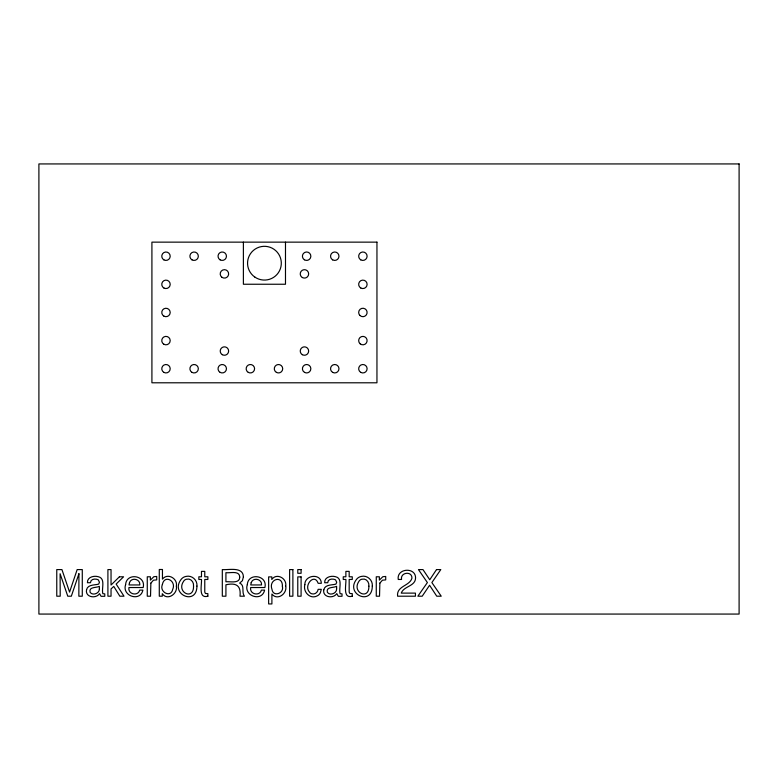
<?xml version="1.0" encoding="UTF-8"?>
<svg xmlns="http://www.w3.org/2000/svg" width="778" height="778" viewBox="0 0 778 778"><rect width="100%" height="100%" fill="white"/><g stroke="black" fill="none" stroke-linecap="round" stroke-linejoin="round"><path stroke-width="1.17" d="M285.487 242.143L285.487 284.242L243.388 284.242L243.388 242.143M78.928 573.746L78.85 596.201L82.283 596.201L82.283 569.584L77.168 569.584L69.573 592.087L61.929 569.584L56.765 569.584L56.765 596.201L60.207 596.201L60.11 573.746L67.764 596.201L71.333 596.201L78.928 573.746M282.395 586.379C284.349 593.575 272.903 597.387 271.94 589.257C268.274 579.231 282.891 574.592 282.395 586.379M162.378 584.531C159.004 592.058 170.936 598.263 172.706 589.393C176.625 580.738 164.294 574.242 162.378 584.531M176.373 586.126C177.899 593.838 167.367 601.122 162.291 593.721L162.291 596.201L159.286 596.201L159.286 569.486L162.456 569.486L162.456 579.153C167.406 572.559 177.909 578.424 176.373 586.126M196.941 586.087C196.805 606.393 169.293 594.081 181.342 579.133A8.013 8.013 0 0 1 186.02 576.41C191.865 574.952 197.593 580.145 196.941 586.087M304.859 584.618C302.749 591.902 310.286 599.848 317.434 595.763A6.662 6.662 0 0 0 320.371 592.671L321.314 589.335L318.144 589.335C317.764 592.253 315.051 594.625 312.056 593.847A3.997 3.997 0 0 1 309.411 591.98C303.391 585.387 314.526 572.676 318.144 583.315L321.314 583.315C321.188 572.929 304.538 574.864 304.859 584.618M372.302 586.087C372.156 606.393 344.644 594.081 356.694 579.133A8.013 8.013 0 0 1 361.381 576.41C367.216 574.952 372.954 580.145 372.302 586.087M125.608 584.638C121.689 596.094 140.361 602.23 142.899 590.113L139.69 590.113C138.114 596.57 127.621 594.421 128.944 587.536L143.171 587.536C146.283 575.205 126.376 572.258 125.608 584.638M247.316 584.638C243.397 596.094 262.079 602.23 264.608 590.113L261.408 590.113C259.823 596.57 249.33 594.421 250.662 587.536L264.88 587.536C268.002 575.205 248.085 572.258 247.316 584.638M285.721 586.067C287.432 593.721 277.279 601.083 271.901 594.022L271.901 603.942L268.634 603.942L268.634 576.887L271.804 576.887L271.804 579.454C276.53 572.511 287.16 578.385 285.721 586.067M239.75 577.101C239.819 583.996 229.938 581.292 225.921 581.779L225.921 572.676C229.928 573.298 239.575 570.225 239.75 577.101M86.533 589.831C85.016 597.31 95.986 599.109 99.535 593.633L101.082 596.318L104.787 596.288L104.787 593.886L102.842 593.682C101.296 588.489 106.022 578.249 98.047 576.644C93.71 575.457 87.058 577.188 87.428 582.722L90.472 582.722C90.549 578.803 95.558 578.385 98.271 579.824L99.458 582.245L98.68 584.132C94.634 585.212 87.622 584.404 86.533 589.831M323.784 589.831C322.267 597.31 333.227 599.109 336.777 593.633L338.333 596.318L342.028 596.288L342.028 593.886L340.083 593.682C338.537 588.489 343.263 578.249 335.299 576.644C330.951 575.457 324.309 577.188 324.669 582.722L327.713 582.722C327.801 578.803 332.799 578.385 335.522 579.824L336.709 582.245L335.921 584.132C331.875 585.212 324.873 584.404 323.784 589.831M415.559 577.937C415.52 586.408 403.646 586.067 401.254 593.118L415.433 593.118L415.433 596.201L397.616 596.201C396.245 585.863 409.909 586.067 411.951 578.083C412.077 570.712 400.057 572.326 401.565 579.454L398.248 579.454C396.43 568.154 415.753 566.822 415.559 577.937M193.537 586.184C193.839 600.879 176.032 592.262 183.569 581.361A4.435 4.435 0 0 1 186.526 579.221C190.766 578.005 194.082 582.158 193.537 586.184M368.889 586.184C369.19 600.879 351.393 592.262 358.921 581.361A4.435 4.435 0 0 1 361.877 579.221C366.127 578.005 369.433 582.158 368.889 586.184M243.407 576.761L242.425 580.67L239.653 583.121C244.71 584.959 241.89 591.251 243.718 595.014L244.428 596.201L240.003 596.201C241.18 585.795 236.424 582.44 225.921 584.784L225.921 596.201L222.314 596.201L222.314 569.584C228.606 570.186 243.028 566.355 243.407 576.761M99.37 588.956C99.633 593.39 92.592 596.026 90.092 592.301C88.604 586.534 96.239 588.051 99.37 586.33L99.37 588.956M336.611 588.956C336.874 593.39 329.833 596.026 327.344 592.301C325.846 586.534 333.48 588.051 336.611 586.33L336.611 588.956M150.864 583.092L150.533 596.201L147.266 596.201L147.266 576.79L150.368 576.79L150.368 580.145L153.83 576.712L156.709 576.449L156.709 579.892L153.461 580.194L150.864 583.092M379.859 583.092L379.528 596.201L376.27 596.201L376.27 576.79L379.363 576.79L379.363 580.145L382.834 576.712L385.713 576.449L385.713 579.892L382.455 580.194L379.859 583.092M129.488 582.664L129.031 584.949L139.816 584.949C140.458 578.92 131.356 576.994 129.488 582.664M251.197 582.664L250.749 584.949L261.534 584.949C262.167 578.92 253.074 576.994 251.197 582.664M436.507 569.584L429.767 579.766L422.969 569.584L418.457 569.584L427.394 582.557L417.854 596.201L422.211 596.201L429.582 585.26L436.759 596.201L441.233 596.201L431.868 582.557L440.805 569.584L436.507 569.584M119.413 576.79L111.04 585.037L111.04 569.584L107.909 569.584L107.909 596.201L111.04 596.201L111.04 588.917L113.773 586.418L119.831 596.201L123.994 596.201L116.146 584.064L123.585 576.79L119.413 576.79M207.872 596.201C197.972 599.07 201.969 584.395 201.473 579.454L198.847 579.454L198.847 576.79L201.473 576.79L201.473 571.373L204.77 571.373L204.77 576.79L207.872 576.79L207.872 579.454L204.77 579.454L204.77 592.126L205.46 593.488L207.872 593.633L207.872 596.201M352.269 596.201C342.369 599.07 346.366 584.395 345.879 579.454L343.244 579.454L343.244 576.79L345.879 576.79L345.879 571.373L349.176 571.373L349.176 576.79L352.269 576.79L352.269 579.454L349.176 579.454L349.176 592.126L349.857 593.488L352.269 593.633L352.269 596.201M739.1 163.934L38.9 163.934L38.9 614.066L739.1 614.066L739.1 163.934M376.951 242.143L151.914 242.143L151.914 382.795L376.951 382.795L376.951 242.143M292.888 569.584L289.62 569.584L289.62 596.201L292.888 596.201L292.888 569.584M301.096 569.584L297.779 569.584L297.779 573.279L301.096 573.279L301.096 569.584M301.096 576.887L297.779 576.887L297.779 596.201L301.096 596.201L301.096 576.887M222.314 354.7A4.221 4.221 0 0 0 228.644 351.053A4.221 4.221 0 0 0 222.314 347.396A4.221 4.221 0 0 0 222.314 354.7M221.993 277.338A4.221 4.221 0 0 0 228.625 274.264A4.221 4.221 0 0 0 222.654 270.054A4.221 4.221 0 0 0 221.993 277.338M254.863 277.094A16.873 16.873 0 0 0 281.257 264.539A16.873 16.873 0 0 0 257.187 247.949A16.873 16.873 0 0 0 254.863 277.094M332.653 372.38A4.221 4.221 0 0 0 338.975 368.723A4.221 4.221 0 0 0 332.653 365.077A4.221 4.221 0 0 0 332.653 372.38M304.383 259.774A4.221 4.221 0 0 0 310.85 256.37A4.221 4.221 0 0 0 304.665 252.471A4.221 4.221 0 0 0 304.383 259.774M359.903 315.45A4.221 4.221 0 0 0 366.963 313.563A4.221 4.221 0 0 0 361.799 308.389A4.221 4.221 0 0 0 359.903 315.45M360.778 372.38A4.221 4.221 0 0 0 367.109 368.723A4.221 4.221 0 0 0 360.778 365.077A4.221 4.221 0 0 0 360.778 372.38M360.778 259.862A4.221 4.221 0 0 0 367.109 256.205A4.221 4.221 0 0 0 360.778 252.558A4.221 4.221 0 0 0 360.778 259.862M360.778 287.996A4.221 4.221 0 0 0 367.109 284.34A4.221 4.221 0 0 0 360.778 280.683A4.221 4.221 0 0 0 360.778 287.996M248.26 372.38A4.221 4.221 0 0 0 254.591 368.723A4.221 4.221 0 0 0 248.26 365.077A4.221 4.221 0 0 0 248.26 372.38M220.135 372.38A4.221 4.221 0 0 0 226.456 368.723A4.221 4.221 0 0 0 220.135 365.077A4.221 4.221 0 0 0 220.135 372.38M304.519 372.38A4.221 4.221 0 0 0 310.85 368.723A4.221 4.221 0 0 0 304.519 365.077A4.221 4.221 0 0 0 304.519 372.38M276.394 372.38A4.221 4.221 0 0 0 282.715 368.723A4.221 4.221 0 0 0 276.394 365.077A4.221 4.221 0 0 0 276.394 372.38M220.135 259.862A4.221 4.221 0 0 0 226.456 256.205A4.221 4.221 0 0 0 220.135 252.558A4.221 4.221 0 0 0 220.135 259.862M360.243 343.886A4.221 4.221 0 0 0 367.06 341.241A4.221 4.221 0 0 0 361.362 336.67A4.221 4.221 0 0 0 360.243 343.886M163.876 259.862A4.221 4.221 0 0 0 170.197 256.205A4.221 4.221 0 0 0 163.876 252.558A4.221 4.221 0 0 0 163.876 259.862M163.876 287.996A4.221 4.221 0 0 0 170.197 284.34A4.221 4.221 0 0 0 163.876 280.683A4.221 4.221 0 0 0 163.876 287.996M192.001 372.38A4.221 4.221 0 0 0 198.332 368.723A4.221 4.221 0 0 0 192.001 365.077A4.221 4.221 0 0 0 192.001 372.38M192.001 259.862A4.221 4.221 0 0 0 198.332 256.205A4.221 4.221 0 0 0 192.001 252.558A4.221 4.221 0 0 0 192.001 259.862M163.876 344.255A4.221 4.221 0 0 0 170.197 340.599A4.221 4.221 0 0 0 163.876 336.942A4.221 4.221 0 0 0 163.876 344.255M163.876 316.121A4.221 4.221 0 0 0 170.197 312.464A4.221 4.221 0 0 0 163.876 308.817A4.221 4.221 0 0 0 163.876 316.121M163.876 372.38A4.221 4.221 0 0 0 170.197 368.723A4.221 4.221 0 0 0 163.876 365.077A4.221 4.221 0 0 0 163.876 372.38M332.653 259.862A4.221 4.221 0 0 0 338.975 256.205A4.221 4.221 0 0 0 332.653 252.558A4.221 4.221 0 0 0 332.653 259.862M302.341 354.7A4.221 4.221 0 0 0 308.662 351.053A4.221 4.221 0 0 0 302.341 347.396A4.221 4.221 0 0 0 302.341 354.7M302.341 277.542A4.221 4.221 0 0 0 308.662 273.885A4.221 4.221 0 0 0 302.341 270.229A4.221 4.221 0 0 0 302.341 277.542"/></g></svg>
